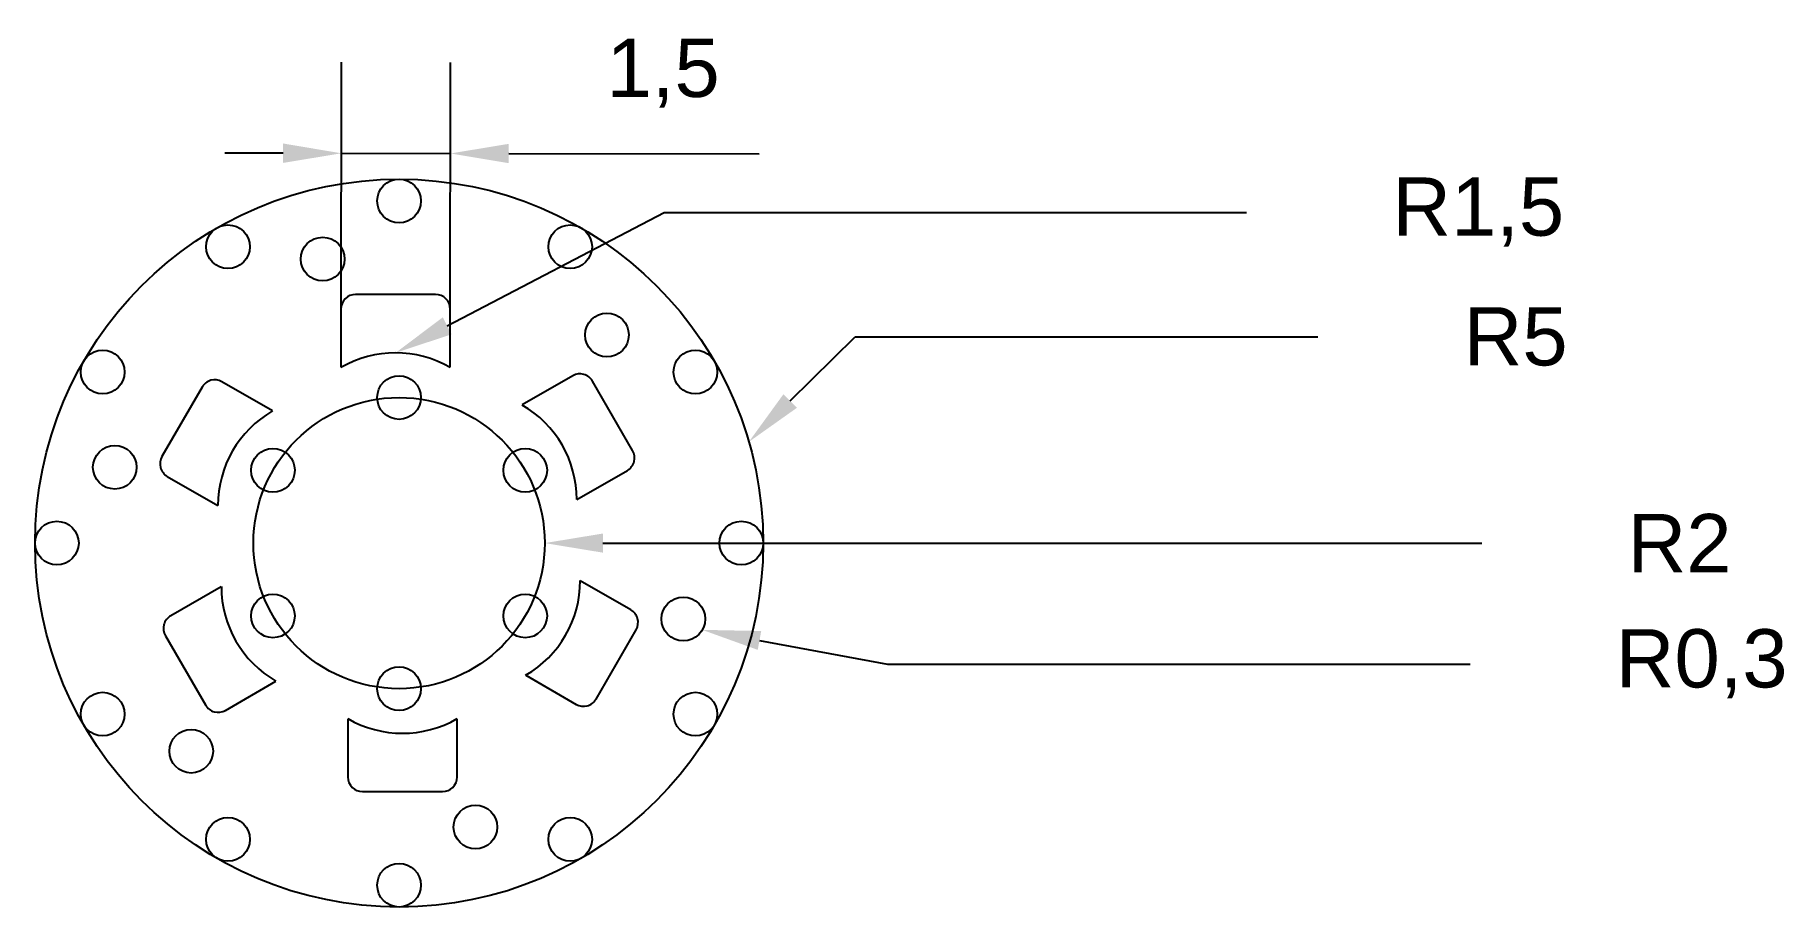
# Model space of a CAD drawing. Header units: centimetres. Extents: x 15.3 to 39.3, y 10 to 22.
import ezdxf
from ezdxf import colors
from ezdxf.entities.mleader import LeaderData, LeaderLine
from ezdxf.math import Vec2, Vec3

# ---------------------------------------------------------------- set-up
doc = ezdxf.new("R2010")
doc.units = ezdxf.units.CM
doc.layers.get('Defpoints').update_dxf_attribs({"color": 173})
doc.layers.add('Cotare', color=131, linetype='Continuous')
doc.layers.add('Disc frana 2D', color=95, linetype='Continuous')
doc.styles.get("Standard").update_dxf_attribs({"font": 'arial.ttf'})
doc.dimstyles.new('ISO-25', dxfattribs={"dimtxt": 0.8, "dimasz": 0.8, "dimexe": 1.25, "dimexo": 0.625, "dimtad": 1, "dimtxsty": 'Standard', "dimcen": 2.5, "dimadec": 0, "dimazin": 0, "dimtfac": 1, "dimtmove": 0, "dimatfit": 3, "dimfxl": 1, "dimarcsym": 0})

# ---------------------------------------------------------------- blocks, each defined once
blk = doc.blocks.new('*U5')
at = {"layer": 'Disc frana 2D'}
blk.add_circle((0, 0), 0.3, dxfattribs=at)
blk = doc.blocks.new('*U6')
at = {"layer": 'Disc frana 2D', "color": 0, "linetype": 'ByBlock', "lineweight": -2, "transparency": 16777216}
blk.add_blockref('*U5', (62.687, 62.377), dxfattribs=at)
for p, rotation in [((60.954, 61.377), 59.99999999999999), ((64.419, 61.377), 299.9999999999999), ((60.954, 59.377), 120), ((64.419, 59.377), 240), ((62.687, 58.377), 180)]:
    blk.add_blockref('*U5', p, dxfattribs=dict(at, rotation=rotation))
blk = doc.blocks.new('*U8')
at = {"layer": 'Disc frana 2D'}
blk.add_circle((0, 0), 0.3, dxfattribs=at)
blk = doc.blocks.new('*U9')
at = {"layer": 'Disc frana 2D', "color": 0, "linetype": 'ByBlock', "lineweight": -2, "transparency": 16777216}
blk.add_blockref('*U8', (62.687, 65.077), dxfattribs=at)
for p, rotation in [((60.337, 64.448), 29.99999999999998), ((65.037, 64.448), 330.0000000000001), ((58.616, 62.727), 59.99999999999999), ((66.757, 62.727), 300.0000000000001), ((57.987, 60.377), 90), ((67.387, 60.377), 270), ((58.616, 58.027), 120), ((66.757, 58.027), 240), ((60.337, 56.307), 150), ((65.037, 56.307), 210), ((62.687, 55.677), 180)]:
    blk.add_blockref('*U8', p, dxfattribs=dict(at, rotation=rotation))
blk = doc.blocks.new('*U10')
at = {"layer": 'Disc frana 2D'}
blk.add_circle((0, 0), 0.3, dxfattribs=at)
blk = doc.blocks.new('*U11')
at = {"layer": 'Disc frana 2D', "color": 0, "linetype": 'ByBlock', "lineweight": -2, "transparency": 16777216}
blk.add_blockref('*U10', (61.638, 64.279), dxfattribs=at)
for p, rotation in [((65.541, 63.236), 299.9999999999999), ((58.783, 61.419), 59.99999999999999), ((66.59, 59.335), 240), ((59.832, 57.518), 120), ((63.736, 56.476), 180)]:
    blk.add_blockref('*U10', p, dxfattribs=dict(at, rotation=rotation))
blk = doc.blocks.new('*D12')
at = {"layer": 'Cotare', "color": 0, "lineweight": -2, "transparency": 16777216}
for p, q in [((19.465, 18.056), (19.47, 21.621)), ((20.965, 18.054), (20.97, 21.619)), ((18.669, 20.372), (17.869, 20.373)), ((19.469, 20.371), (20.969, 20.369)), ((21.769, 20.368), (25.206, 20.363))]:
    blk.add_line(p, q, dxfattribs=at)
at = {"layer": 'Cotare', "color": 0, "transparency": 16777216}
for points in [[(18.669, 20.506), (18.668, 20.239), (19.469, 20.371)], [(21.769, 20.501), (21.768, 20.235), (20.969, 20.369)]]:
    blk.add_solid(points, dxfattribs=at)
at = {"layer": 'Defpoints', "color": 0, "transparency": 16777216}
for p in [(20.969, 20.369), (19.464, 17.431), (20.964, 17.429)]:
    blk.add_point(p, dxfattribs=at)
at = {"layer": 'Cotare', "color": 0, "transparency": 16777216, "insert": (23.889, 21.471), "char_height": 0.8, "attachment_point": 5, "rotation": 359.9185}
blk.add_mtext('1,5', dxfattribs=at)

msp = doc.modelspace()

# ---------------------------------------------------------------- linework, layer by layer
at = {"layer": 'Disc frana 2D'}
for points in [[(20.964, 17.431), (20.964, 18.231, 0.414214), (20.764, 18.431), (19.664, 18.431, 0.414214), (19.464, 18.231), (19.464, 17.431)], [(22.704, 15.615), (23.397, 16.015, 0.414214), (23.47, 16.288), (22.92, 17.241, 0.414214), (22.647, 17.314), (21.954, 16.914)], [(18.522, 16.832), (17.829, 17.232, 0.414214), (17.556, 17.159), (17.006, 16.206, 0.414214), (17.079, 15.933), (17.772, 15.533)], [(17.819, 14.417), (17.126, 14.017, 0.414214), (17.053, 13.744), (17.603, 12.792, 0.414214), (17.876, 12.718), (18.569, 13.118)], [(22.001, 13.2), (22.694, 12.8, 0.414214), (22.968, 12.874), (23.518, 13.826, 0.414214), (23.444, 14.099), (22.751, 14.499)], [(19.559, 12.602), (19.559, 11.802, 0.414214), (19.759, 11.602), (20.859, 11.602, 0.414214), (21.059, 11.802), (21.059, 12.602)]]:
    msp.add_lwpolyline(points, format="xyb", dxfattribs=at)
for radius in [5, 2]:
    msp.add_circle((20.262, 15.016), radius, dxfattribs=at)
for centre, start, end in [((20.214, 16.13), 60, 120), ((19.274, 15.532), 120, 180), ((21.202, 15.614), 0, 60), ((19.321, 14.418), 180, 240), ((21.25, 14.5), 300, 360), ((20.309, 13.903), 240, 300)]:
    msp.add_arc(centre, 1.5, start, end, dxfattribs=at)

# ---------------------------------------------------------------- block references
for name in ['*U9', '*U11', '*U6']:
    msp.add_blockref(name, (-42.425, -45.361), dxfattribs=at)

# ---------------------------------------------------------------- dimensions: what is measured, and where the dimension line sits
at = {"layer": 'Cotare'}
dim = msp.add_aligned_dim(p1=(19.464, 17.431), p2=(20.964, 17.429), distance=2.94, dimstyle='ISO-25', dxfattribs=at)
dim.commit()
dim.dimension.update_dxf_attribs({"geometry": '*D12', "text_midpoint": (23.889, 21.471)})

# ---------------------------------------------------------------- leaders
ml = msp.add_multileader_mtext('Standard', dxfattribs=at)
ml.set_content('R1,5', color=256)
ml.set_leader_properties()
ml.build(insert=Vec2(0, 0))
ml.multileader.update_dxf_attribs({"arrow_head_size": 0.8})
ctx = ml.context
ctx.base_point, ctx.char_height, ctx.arrow_head_size, ctx.plane_origin = Vec3(31.902, 19.56), 0.8, 0.8, Vec3(20.214, 17.63)
notes = []
notes.append((ctx, [(0, (1, 1, 0), (23.902, 19.56), (1, 0), 8, [(0, [(20.214, 17.63)], 0, [])])]))
ctx.mtext.insert, ctx.mtext.flow_direction = Vec3(33.902, 20.039), 5
ml = msp.add_multileader_mtext('Standard', dxfattribs=at)
ml.set_content('R5', color=256)
ml.set_leader_properties()
ml.build(insert=Vec2(0, 0))
ml.multileader.update_dxf_attribs({"arrow_head_size": 0.8})
ctx = ml.context
ctx.base_point, ctx.char_height, ctx.arrow_head_size, ctx.plane_origin = Vec3(32.882, 17.851), 0.8, 0.8, Vec3(25.065, 16.406)
notes.append((ctx, [(0, (1, 1, 0), (26.526, 17.851), (1, 0), 6.355, [(0, [(25.065, 16.406)], 0, [])])]))
ctx.mtext.insert, ctx.mtext.flow_direction = Vec3(34.882, 18.257), 5
ml = msp.add_multileader_mtext('Standard', dxfattribs=at)
ml.set_content('R2', color=256)
ml.set_leader_properties()
ml.build(insert=Vec2(0, 0))
ml.multileader.update_dxf_attribs({"arrow_head_size": 0.8})
ctx = ml.context
ctx.base_point, ctx.char_height, ctx.arrow_head_size, ctx.plane_origin = Vec3(35.133, 15.016), 0.8, 0.8, Vec3(22.262, 15.016)
notes.append((ctx, [(0, (1, 1, 0), (27.133, 15.016), (1, 0), 8, [(0, [(22.262, 15.016)], 0, [])])]))
ctx.mtext.insert, ctx.mtext.flow_direction = Vec3(37.133, 15.416), 5
ml = msp.add_multileader_mtext('Standard', dxfattribs=at)
ml.set_content('R0,3', color=256)
ml.set_leader_properties()
ml.build(insert=Vec2(0, 0))
ml.multileader.update_dxf_attribs({"arrow_head_size": 0.8})
ctx = ml.context
ctx.base_point, ctx.char_height, ctx.arrow_head_size, ctx.plane_origin = Vec3(34.971, 13.353), 0.8, 0.8, Vec3(24.425, 13.824)
notes.append((ctx, [(0, (1, 1, 0), (26.971, 13.353), (1, 0), 8, [(0, [(24.425, 13.824)], 0, [])])]))
ctx.mtext.insert, ctx.mtext.flow_direction = Vec3(36.971, 13.833), 5
for ctx, leaders in notes:
    for number, flags, end, landing, length, lines in leaders:
        leader = LeaderData()
        leader.index, (leader.has_last_leader_line, leader.has_dogleg_vector, leader.attachment_direction) = number, flags
        leader.last_leader_point, leader.dogleg_vector, leader.dogleg_length = Vec3(end), Vec3(landing), length
        for number, points, colour, breaks in lines:
            line = LeaderLine()
            line.index, line.vertices, line.color, line.breaks = number, Vec3.list(points), colors.encode_raw_color(colour), breaks
            leader.lines.append(line)
        ctx.leaders.append(leader)

doc.saveas('drawing.dxf')
